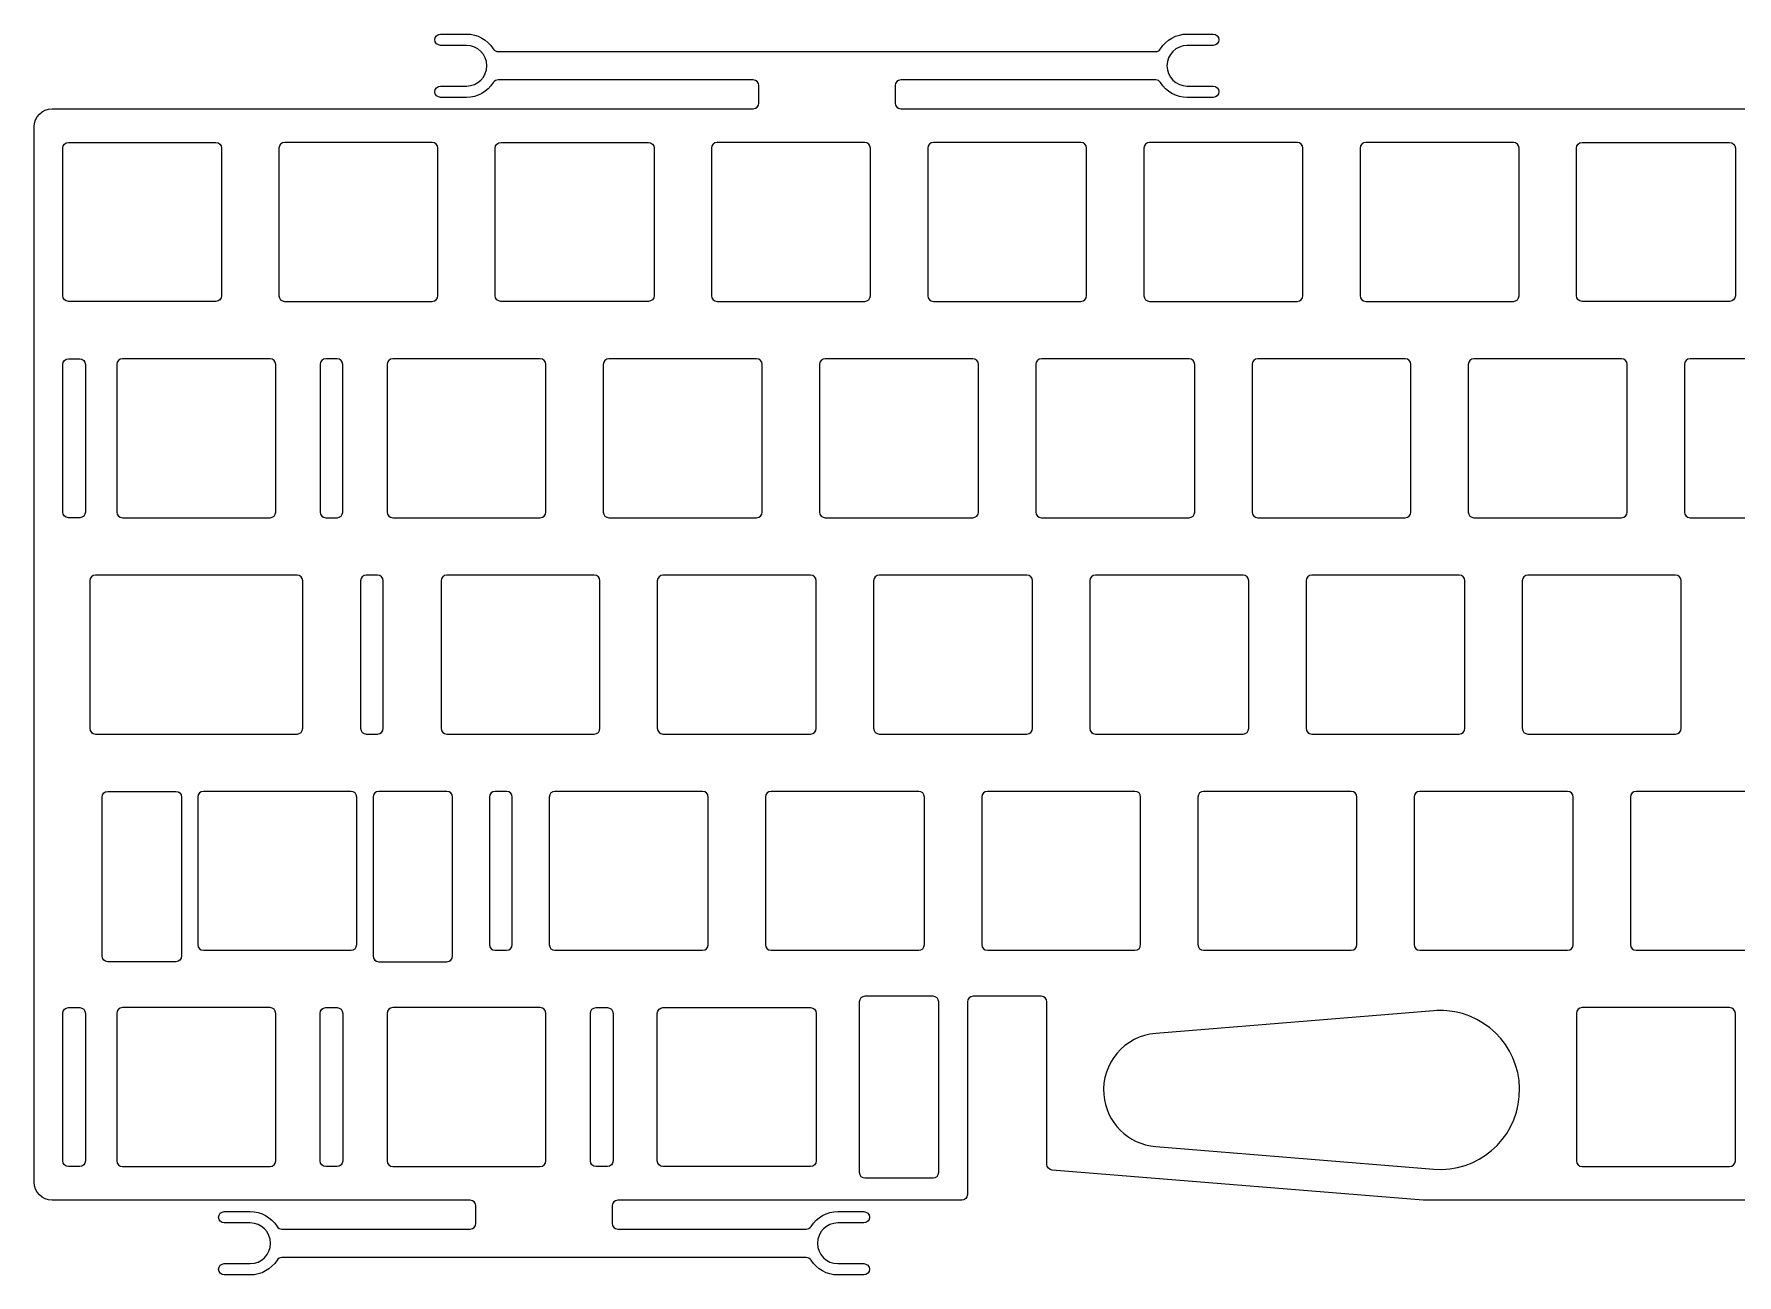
# Model space of a CAD drawing. Header units: millimetres. Extents: x 157 to 443, y 245 to 354.
# Drawn here: x 157.2 to 307.2, y 245.2 to 354.5 of the extents above; entities that cross this region are included whole.
import ezdxf

# ---------------------------------------------------------------- set-up
doc = ezdxf.new("R2010")
doc.units = ezdxf.units.MM
doc.header["$MEASUREMENT"] = 0
doc.layers.get('0').update_dxf_attribs({"lineweight": 0})

msp = doc.modelspace()

# ---------------------------------------------------------------- linework, layer by layer
at = {"color": 18, "lineweight": 25, "true_color": 0x000000}
for points, knots in [([(238.89, 251.8), (239.16, 251.8), (239.39, 252.02), (239.39, 252.3), (239.39, 252.3), (239.39, 269.26), (239.39, 269.26), (239.39, 269.54), (239.61, 269.76), (239.89, 269.76), (239.89, 269.76), (245.89, 269.76), (245.89, 269.76), (246.16, 269.76), (246.39, 269.54), (246.39, 269.26), (246.39, 269.26), (246.39, 254.96), (246.39, 254.96), (246.39, 254.7), (246.59, 254.48), (246.85, 254.46), (246.85, 254.46), (279.54, 251.8), (279.54, 251.8), (279.56, 251.8), (279.57, 251.8), (279.58, 251.8), (279.58, 251.8), (320.49, 251.8), (320.49, 251.8), (320.5, 251.8), (320.52, 251.8), (320.53, 251.8), (320.53, 251.8), (353.23, 254.46), (353.23, 254.46), (353.49, 254.48), (353.69, 254.7), (353.69, 254.96), (353.69, 254.96), (353.69, 269.26), (353.69, 269.26), (353.69, 269.54), (353.91, 269.76), (354.19, 269.76), (354.19, 269.76), (360.19, 269.76), (360.19, 269.76), (360.46, 269.76), (360.69, 269.54), (360.69, 269.26), (360.69, 269.26), (360.69, 252.3), (360.69, 252.3), (360.69, 252.02), (360.91, 251.8), (361.19, 251.8), (361.19, 251.8), (391.48, 251.8), (391.48, 251.8), (391.76, 251.8), (391.98, 251.57), (391.98, 251.3), (391.98, 251.3), (391.98, 249.76), (391.98, 249.76), (391.98, 249.48), (391.76, 249.26), (391.48, 249.26), (391.48, 249.26), (374.89, 249.26), (374.89, 249.26), (374.72, 249.26), (374.56, 249.35), (374.47, 249.49), (373.96, 250.31), (373.06, 250.8), (372.11, 250.8), (372.11, 250.8), (369.82, 250.8), (369.82, 250.8), (369.54, 250.8), (369.32, 250.57), (369.32, 250.3), (369.32, 250.02), (369.54, 249.8), (369.82, 249.8), (369.82, 249.8), (372.11, 249.8), (372.11, 249.8), (373.09, 249.8), (373.89, 249), (373.89, 248.01), (373.89, 247.02), (373.09, 246.22), (372.11, 246.22), (372.11, 246.22), (369.82, 246.22), (369.82, 246.22), (369.54, 246.22), (369.32, 246), (369.32, 245.72), (369.32, 245.45), (369.54, 245.22), (369.82, 245.22), (369.82, 245.22), (372.11, 245.22), (372.11, 245.22), (373.06, 245.22), (373.96, 245.72), (374.47, 246.53), (374.56, 246.67), (374.72, 246.76), (374.89, 246.76), (374.89, 246.76), (421.37, 246.76), (421.37, 246.76), (421.84, 245.82), (422.81, 245.22), (423.86, 245.22), (423.86, 245.22), (426.15, 245.22), (426.15, 245.22), (426.43, 245.22), (426.65, 245.45), (426.65, 245.72), (426.65, 246), (426.43, 246.22), (426.15, 246.22), (426.15, 246.22), (423.86, 246.22), (423.86, 246.22), (422.88, 246.22), (422.07, 247.02), (422.07, 248.01), (422.07, 249), (422.88, 249.8), (423.86, 249.8), (423.86, 249.8), (426.15, 249.8), (426.15, 249.8), (426.43, 249.8), (426.65, 250.02), (426.65, 250.3), (426.65, 250.57), (426.43, 250.8), (426.15, 250.8), (426.15, 250.8), (423.86, 250.8), (423.86, 250.8), (422.81, 250.8), (421.84, 250.2), (421.37, 249.26), (421.37, 249.26), (404.48, 249.26), (404.48, 249.26), (404.21, 249.26), (403.98, 249.48), (403.98, 249.76), (403.98, 249.76), (403.98, 251.3), (403.98, 251.3), (403.98, 251.57), (404.21, 251.8), (404.48, 251.8), (404.48, 251.8), (441.31, 251.8), (441.31, 251.8), (442.2, 251.8), (442.91, 252.51), (442.91, 253.4), (442.91, 253.4), (442.91, 346.32), (442.91, 346.32), (442.91, 347.21), (442.2, 347.92), (441.31, 347.92), (441.31, 347.92), (379.56, 347.92), (379.56, 347.92), (379.29, 347.92), (379.06, 348.15), (379.06, 348.42), (379.06, 348.42), (379.06, 349.96), (379.06, 349.96), (379.06, 350.24), (379.29, 350.46), (379.56, 350.46), (379.56, 350.46), (402.03, 350.46), (402.03, 350.46), (402.2, 350.46), (402.36, 350.37), (402.45, 350.23), (402.96, 349.42), (403.85, 348.92), (404.81, 348.92), (404.81, 348.92), (407.1, 348.92), (407.1, 348.92), (407.38, 348.92), (407.6, 349.15), (407.6, 349.42), (407.6, 349.7), (407.38, 349.92), (407.1, 349.92), (407.1, 349.92), (404.81, 349.92), (404.81, 349.92), (403.83, 349.92), (403.02, 350.72), (403.02, 351.71), (403.02, 352.7), (403.83, 353.5), (404.81, 353.5), (404.81, 353.5), (407.1, 353.5), (407.1, 353.5), (407.38, 353.5), (407.6, 353.72), (407.6, 354), (407.6, 354.27), (407.38, 354.5), (407.1, 354.5), (407.1, 354.5), (404.81, 354.5), (404.81, 354.5), (403.85, 354.5), (402.96, 354.01), (402.45, 353.19), (402.36, 353.05), (402.2, 352.96), (402.03, 352.96), (402.03, 352.96), (344.1, 352.96), (344.1, 352.96), (343.92, 352.96), (343.76, 353.05), (343.67, 353.19), (343.16, 354.01), (342.27, 354.5), (341.31, 354.5), (341.31, 354.5), (339.02, 354.5), (339.02, 354.5), (338.75, 354.5), (338.52, 354.27), (338.52, 354), (338.52, 353.72), (338.75, 353.5), (339.02, 353.5), (339.02, 353.5), (341.31, 353.5), (341.31, 353.5), (342.3, 353.5), (343.1, 352.7), (343.1, 351.71), (343.1, 350.72), (342.3, 349.92), (341.31, 349.92), (341.31, 349.92), (339.02, 349.92), (339.02, 349.92), (338.74, 349.92), (338.52, 349.7), (338.52, 349.42), (338.52, 349.15), (338.74, 348.92), (339.02, 348.92), (339.02, 348.92), (341.31, 348.92), (341.31, 348.92), (342.27, 348.92), (343.16, 349.42), (343.67, 350.23), (343.76, 350.37), (343.92, 350.46), (344.1, 350.46), (344.1, 350.46), (366.56, 350.46), (366.56, 350.46), (366.84, 350.46), (367.06, 350.24), (367.06, 349.96), (367.06, 349.96), (367.06, 348.42), (367.06, 348.42), (367.06, 348.15), (366.84, 347.92), (366.56, 347.92), (366.56, 347.92), (233.51, 347.92), (233.51, 347.92), (233.24, 347.92), (233.01, 348.15), (233.01, 348.42), (233.01, 348.42), (233.01, 349.96), (233.01, 349.96), (233.01, 350.24), (233.24, 350.46), (233.51, 350.46), (233.51, 350.46), (255.98, 350.46), (255.98, 350.46), (256.15, 350.46), (256.31, 350.37), (256.4, 350.23), (256.91, 349.42), (257.8, 348.92), (258.76, 348.92), (258.76, 348.92), (261.05, 348.92), (261.05, 348.92), (261.33, 348.92), (261.55, 349.15), (261.55, 349.42), (261.55, 349.7), (261.33, 349.92), (261.05, 349.92), (261.05, 349.92), (258.76, 349.92), (258.76, 349.92), (257.78, 349.92), (256.97, 350.72), (256.97, 351.71), (256.97, 352.7), (257.78, 353.5), (258.76, 353.5), (258.76, 353.5), (261.05, 353.5), (261.05, 353.5), (261.33, 353.5), (261.55, 353.72), (261.55, 354), (261.55, 354.27), (261.33, 354.5), (261.05, 354.5), (261.05, 354.5), (258.76, 354.5), (258.76, 354.5), (257.8, 354.5), (256.91, 354.01), (256.4, 353.19), (256.31, 353.05), (256.15, 352.96), (255.98, 352.96), (255.98, 352.96), (198.05, 352.96), (198.05, 352.96), (197.87, 352.96), (197.71, 353.05), (197.62, 353.19), (197.11, 354.01), (196.22, 354.5), (195.26, 354.5), (195.26, 354.5), (192.97, 354.5), (192.97, 354.5), (192.7, 354.5), (192.47, 354.27), (192.47, 354), (192.47, 353.72), (192.7, 353.5), (192.97, 353.5), (192.97, 353.5), (195.26, 353.5), (195.26, 353.5), (196.25, 353.5), (197.05, 352.7), (197.05, 351.71), (197.05, 350.72), (196.25, 349.92), (195.26, 349.92), (195.26, 349.92), (192.97, 349.92), (192.97, 349.92), (192.7, 349.92), (192.47, 349.7), (192.47, 349.42), (192.47, 349.15), (192.7, 348.92), (192.97, 348.92), (192.97, 348.92), (195.26, 348.92), (195.26, 348.92), (196.22, 348.92), (197.11, 349.42), (197.62, 350.23), (197.71, 350.37), (197.87, 350.46), (198.05, 350.46), (198.05, 350.46), (220.51, 350.46), (220.51, 350.46), (220.79, 350.46), (221.01, 350.24), (221.01, 349.96), (221.01, 349.96), (221.01, 348.42), (221.01, 348.42), (221.01, 348.15), (220.79, 347.92), (220.51, 347.92), (220.51, 347.92), (158.76, 347.92), (158.76, 347.92), (157.88, 347.92), (157.16, 347.21), (157.16, 346.32), (157.16, 346.32), (157.16, 253.4), (157.16, 253.4), (157.16, 252.51), (157.88, 251.8), (158.76, 251.8), (158.76, 251.8), (195.59, 251.8), (195.59, 251.8), (195.87, 251.8), (196.09, 251.57), (196.09, 251.3), (196.09, 251.3), (196.09, 249.76), (196.09, 249.76), (196.09, 249.48), (195.87, 249.26), (195.59, 249.26), (195.59, 249.26), (179, 249.26), (179, 249.26), (178.82, 249.26), (178.66, 249.35), (178.57, 249.49), (178.06, 250.31), (177.17, 250.8), (176.21, 250.8), (176.21, 250.8), (173.92, 250.8), (173.92, 250.8), (173.65, 250.8), (173.42, 250.57), (173.42, 250.3), (173.42, 250.02), (173.65, 249.8), (173.92, 249.8), (173.92, 249.8), (176.21, 249.8), (176.21, 249.8), (177.2, 249.8), (178, 249), (178, 248.01), (178, 247.02), (177.2, 246.22), (176.21, 246.22), (176.21, 246.22), (173.92, 246.22), (173.92, 246.22), (173.65, 246.22), (173.42, 246), (173.42, 245.72), (173.42, 245.45), (173.65, 245.22), (173.92, 245.22), (173.92, 245.22), (176.21, 245.22), (176.21, 245.22), (177.17, 245.22), (178.06, 245.72), (178.57, 246.53), (178.66, 246.67), (178.82, 246.76), (179, 246.76), (179, 246.76), (225.19, 246.76), (225.19, 246.76), (225.36, 246.76), (225.52, 246.67), (225.61, 246.53), (226.12, 245.72), (227.01, 245.22), (227.97, 245.22), (227.97, 245.22), (230.26, 245.22), (230.26, 245.22), (230.53, 245.22), (230.76, 245.45), (230.76, 245.72), (230.76, 246), (230.53, 246.22), (230.26, 246.22), (230.26, 246.22), (227.97, 246.22), (227.97, 246.22), (226.98, 246.22), (226.18, 247.02), (226.18, 248.01), (226.18, 249), (226.98, 249.8), (227.97, 249.8), (227.97, 249.8), (230.26, 249.8), (230.26, 249.8), (230.53, 249.8), (230.76, 250.02), (230.76, 250.3), (230.76, 250.57), (230.53, 250.8), (230.26, 250.8), (230.26, 250.8), (227.97, 250.8), (227.97, 250.8), (227.01, 250.8), (226.12, 250.31), (225.61, 249.49), (225.52, 249.35), (225.36, 249.26), (225.19, 249.26), (225.19, 249.26), (208.59, 249.26), (208.59, 249.26), (208.31, 249.26), (208.09, 249.48), (208.09, 249.76), (208.09, 249.76), (208.09, 251.3), (208.09, 251.3), (208.09, 251.57), (208.31, 251.8), (208.59, 251.8), (208.59, 251.8), (238.89, 251.8), (238.89, 251.8)], [0, 0, 0, 0, 1, 1, 1, 2, 2, 2, 3, 3, 3, 4, 4, 4, 5, 5, 5, 6, 6, 6, 7, 7, 7, 8, 8, 8, 9, 9, 9, 10, 10, 10, 11, 11, 11, 12, 12, 12, 13, 13, 13, 14, 14, 14, 15, 15, 15, 16, 16, 16, 17, 17, 17, 18, 18, 18, 19, 19, 19, 20, 20, 20, 21, 21, 21, 22, 22, 22, 23, 23, 23, 24, 24, 24, 25, 25, 25, 26, 26, 26, 27, 27, 27, 28, 28, 28, 29, 29, 29, 30, 30, 30, 31, 31, 31, 32, 32, 32, 33, 33, 33, 34, 34, 34, 35, 35, 35, 36, 36, 36, 37, 37, 37, 38, 38, 38, 39, 39, 39, 40, 40, 40, 41, 41, 41, 42, 42, 42, 43, 43, 43, 44, 44, 44, 45, 45, 45, 46, 46, 46, 47, 47, 47, 48, 48, 48, 49, 49, 49, 50, 50, 50, 51, 51, 51, 52, 52, 52, 53, 53, 53, 54, 54, 54, 55, 55, 55, 56, 56, 56, 57, 57, 57, 58, 58, 58, 59, 59, 59, 60, 60, 60, 61, 61, 61, 62, 62, 62, 63, 63, 63, 64, 64, 64, 65, 65, 65, 66, 66, 66, 67, 67, 67, 68, 68, 68, 69, 69, 69, 70, 70, 70, 71, 71, 71, 72, 72, 72, 73, 73, 73, 74, 74, 74, 75, 75, 75, 76, 76, 76, 77, 77, 77, 78, 78, 78, 79, 79, 79, 80, 80, 80, 81, 81, 81, 82, 82, 82, 83, 83, 83, 84, 84, 84, 85, 85, 85, 86, 86, 86, 87, 87, 87, 88, 88, 88, 89, 89, 89, 90, 90, 90, 91, 91, 91, 92, 92, 92, 93, 93, 93, 94, 94, 94, 95, 95, 95, 96, 96, 96, 97, 97, 97, 98, 98, 98, 99, 99, 99, 100, 100, 100, 101, 101, 101, 102, 102, 102, 103, 103, 103, 104, 104, 104, 105, 105, 105, 106, 106, 106, 107, 107, 107, 108, 108, 108, 109, 109, 109, 110, 110, 110, 111, 111, 111, 112, 112, 112, 113, 113, 113, 114, 114, 114, 115, 115, 115, 116, 116, 116, 117, 117, 117, 118, 118, 118, 119, 119, 119, 120, 120, 120, 121, 121, 121, 122, 122, 122, 123, 123, 123, 124, 124, 124, 125, 125, 125, 126, 126, 126, 127, 127, 127, 128, 128, 128, 129, 129, 129, 130, 130, 130, 131, 131, 131, 132, 132, 132, 133, 133, 133, 134, 134, 134, 135, 135, 135, 136, 136, 136, 137, 137, 137, 138, 138, 138, 139, 139, 139, 140, 140, 140, 141, 141, 141, 142, 142, 142, 143, 143, 143, 144, 144, 144, 145, 145, 145, 146, 146, 146, 147, 147, 147, 148, 148, 148, 149, 149, 149, 150, 150, 150, 151, 151, 151, 152, 152, 152, 153, 153, 153, 154, 154, 154, 155, 155, 155, 156, 156, 156, 157, 157, 157, 158, 158, 158, 159, 159, 159, 160, 160, 160, 161, 161, 161, 162, 162, 162, 163, 163, 163, 164, 164, 164, 165, 165, 165, 166, 166, 166, 167, 167, 167, 168, 168, 168, 169, 169, 169, 170, 170, 170, 171, 171, 171, 172, 172, 172, 173, 173, 173, 174, 174, 174, 175, 175, 175, 176, 176, 176, 177, 177, 177, 178, 178, 178, 178]), ([(173.19, 330.96), (173.46, 330.96), (173.69, 331.18), (173.69, 331.46), (173.69, 331.46), (173.69, 344.46), (173.69, 344.46), (173.69, 344.74), (173.46, 344.96), (173.19, 344.96), (173.19, 344.96), (160.19, 344.96), (160.19, 344.96), (159.91, 344.96), (159.69, 344.74), (159.69, 344.46), (159.69, 344.46), (159.69, 331.46), (159.69, 331.46), (159.69, 331.18), (159.91, 330.96), (160.19, 330.96), (160.19, 330.96), (173.19, 330.96), (173.19, 330.96)], [0, 0, 0, 0, 1, 1, 1, 2, 2, 2, 3, 3, 3, 4, 4, 4, 5, 5, 5, 6, 6, 6, 7, 7, 7, 8, 8, 8, 8]), ([(178.74, 331.46), (178.74, 331.46), (178.74, 344.46), (178.74, 344.46), (178.74, 344.74), (178.96, 344.96), (179.24, 344.96), (179.24, 344.96), (192.24, 344.96), (192.24, 344.96), (192.51, 344.96), (192.74, 344.74), (192.74, 344.46), (192.74, 344.46), (192.74, 331.46), (192.74, 331.46), (192.74, 331.18), (192.51, 330.96), (192.24, 330.96), (192.24, 330.96), (179.24, 330.96), (179.24, 330.96), (178.96, 330.96), (178.74, 331.18), (178.74, 331.46)], [0, 0, 0, 0, 1, 1, 1, 2, 2, 2, 3, 3, 3, 4, 4, 4, 5, 5, 5, 6, 6, 6, 7, 7, 7, 8, 8, 8, 8]), ([(211.29, 330.96), (211.56, 330.96), (211.79, 331.18), (211.79, 331.46), (211.79, 331.46), (211.79, 344.46), (211.79, 344.46), (211.79, 344.74), (211.56, 344.96), (211.29, 344.96), (211.29, 344.96), (198.29, 344.96), (198.29, 344.96), (198.01, 344.96), (197.79, 344.74), (197.79, 344.46), (197.79, 344.46), (197.79, 331.46), (197.79, 331.46), (197.79, 331.18), (198.01, 330.96), (198.29, 330.96), (198.29, 330.96), (211.29, 330.96), (211.29, 330.96)], [0, 0, 0, 0, 1, 1, 1, 2, 2, 2, 3, 3, 3, 4, 4, 4, 5, 5, 5, 6, 6, 6, 7, 7, 7, 8, 8, 8, 8]), ([(230.34, 330.96), (230.34, 330.96), (217.34, 330.96), (217.34, 330.96), (217.06, 330.96), (216.84, 331.18), (216.84, 331.46), (216.84, 331.46), (216.84, 344.46), (216.84, 344.46), (216.84, 344.74), (217.06, 344.96), (217.34, 344.96), (217.34, 344.96), (230.34, 344.96), (230.34, 344.96), (230.61, 344.96), (230.84, 344.74), (230.84, 344.46), (230.84, 344.46), (230.84, 331.46), (230.84, 331.46), (230.84, 331.18), (230.61, 330.96), (230.34, 330.96)], [0, 0, 0, 0, 1, 1, 1, 2, 2, 2, 3, 3, 3, 4, 4, 4, 5, 5, 5, 6, 6, 6, 7, 7, 7, 8, 8, 8, 8]), ([(235.89, 331.46), (235.89, 331.46), (235.89, 344.46), (235.89, 344.46), (235.89, 344.74), (236.11, 344.96), (236.39, 344.96), (236.39, 344.96), (249.39, 344.96), (249.39, 344.96), (249.66, 344.96), (249.89, 344.74), (249.89, 344.46), (249.89, 344.46), (249.89, 331.46), (249.89, 331.46), (249.89, 331.18), (249.66, 330.96), (249.39, 330.96), (249.39, 330.96), (236.39, 330.96), (236.39, 330.96), (236.11, 330.96), (235.89, 331.18), (235.89, 331.46)], [0, 0, 0, 0, 1, 1, 1, 2, 2, 2, 3, 3, 3, 4, 4, 4, 5, 5, 5, 6, 6, 6, 7, 7, 7, 8, 8, 8, 8]), ([(254.94, 331.46), (254.94, 331.46), (254.94, 344.46), (254.94, 344.46), (254.94, 344.74), (255.16, 344.96), (255.44, 344.96), (255.44, 344.96), (268.44, 344.96), (268.44, 344.96), (268.71, 344.96), (268.94, 344.74), (268.94, 344.46), (268.94, 344.46), (268.94, 331.46), (268.94, 331.46), (268.94, 331.18), (268.71, 330.96), (268.44, 330.96), (268.44, 330.96), (255.44, 330.96), (255.44, 330.96), (255.16, 330.96), (254.94, 331.18), (254.94, 331.46)], [0, 0, 0, 0, 1, 1, 1, 2, 2, 2, 3, 3, 3, 4, 4, 4, 5, 5, 5, 6, 6, 6, 7, 7, 7, 8, 8, 8, 8]), ([(287.49, 330.96), (287.49, 330.96), (274.49, 330.96), (274.49, 330.96), (274.21, 330.96), (273.99, 331.18), (273.99, 331.46), (273.99, 331.46), (273.99, 344.46), (273.99, 344.46), (273.99, 344.74), (274.21, 344.96), (274.49, 344.96), (274.49, 344.96), (287.49, 344.96), (287.49, 344.96), (287.76, 344.96), (287.99, 344.74), (287.99, 344.46), (287.99, 344.46), (287.99, 331.46), (287.99, 331.46), (287.99, 331.18), (287.76, 330.96), (287.49, 330.96)], [0, 0, 0, 0, 1, 1, 1, 2, 2, 2, 3, 3, 3, 4, 4, 4, 5, 5, 5, 6, 6, 6, 7, 7, 7, 8, 8, 8, 8]), ([(307.04, 344.46), (307.04, 344.74), (306.81, 344.96), (306.54, 344.96), (306.54, 344.96), (293.54, 344.96), (293.54, 344.96), (293.26, 344.96), (293.04, 344.74), (293.04, 344.46), (293.04, 344.46), (293.04, 331.46), (293.04, 331.46), (293.04, 331.18), (293.26, 330.96), (293.54, 330.96), (293.54, 330.96), (306.54, 330.96), (306.54, 330.96), (306.81, 330.96), (307.04, 331.18), (307.04, 331.46), (307.04, 331.46), (307.04, 344.46), (307.04, 344.46)], [0, 0, 0, 0, 1, 1, 1, 2, 2, 2, 3, 3, 3, 4, 4, 4, 5, 5, 5, 6, 6, 6, 7, 7, 7, 8, 8, 8, 8]), ([(160.19, 325.91), (159.91, 325.91), (159.69, 325.69), (159.69, 325.41), (159.69, 325.41), (159.69, 312.41), (159.69, 312.41), (159.69, 312.13), (159.91, 311.91), (160.19, 311.91), (160.19, 311.91), (161.19, 311.91), (161.19, 311.91), (161.46, 311.91), (161.69, 312.13), (161.69, 312.41), (161.69, 312.41), (161.69, 325.41), (161.69, 325.41), (161.69, 325.69), (161.46, 325.91), (161.19, 325.91), (161.19, 325.91), (160.19, 325.91), (160.19, 325.91)], [0, 0, 0, 0, 1, 1, 1, 2, 2, 2, 3, 3, 3, 4, 4, 4, 5, 5, 5, 6, 6, 6, 7, 7, 7, 8, 8, 8, 8]), ([(164.95, 325.91), (164.95, 325.91), (177.95, 325.91), (177.95, 325.91), (178.23, 325.91), (178.45, 325.69), (178.45, 325.41), (178.45, 325.41), (178.45, 312.41), (178.45, 312.41), (178.45, 312.13), (178.23, 311.91), (177.95, 311.91), (177.95, 311.91), (164.95, 311.91), (164.95, 311.91), (164.67, 311.91), (164.45, 312.13), (164.45, 312.41), (164.45, 312.41), (164.45, 325.41), (164.45, 325.41), (164.45, 325.69), (164.67, 325.91), (164.95, 325.91)], [0, 0, 0, 0, 1, 1, 1, 2, 2, 2, 3, 3, 3, 4, 4, 4, 5, 5, 5, 6, 6, 6, 7, 7, 7, 8, 8, 8, 8]), ([(182.36, 312.41), (182.36, 312.41), (182.36, 325.41), (182.36, 325.41), (182.36, 325.69), (182.58, 325.91), (182.86, 325.91), (182.86, 325.91), (183.86, 325.91), (183.86, 325.91), (184.13, 325.91), (184.36, 325.69), (184.36, 325.41), (184.36, 325.41), (184.36, 312.41), (184.36, 312.41), (184.36, 312.13), (184.13, 311.91), (183.86, 311.91), (183.86, 311.91), (182.86, 311.91), (182.86, 311.91), (182.58, 311.91), (182.36, 312.13), (182.36, 312.41)], [0, 0, 0, 0, 1, 1, 1, 2, 2, 2, 3, 3, 3, 4, 4, 4, 5, 5, 5, 6, 6, 6, 7, 7, 7, 8, 8, 8, 8]), ([(201.76, 311.91), (201.76, 311.91), (188.76, 311.91), (188.76, 311.91), (188.49, 311.91), (188.26, 312.13), (188.26, 312.41), (188.26, 312.41), (188.26, 325.41), (188.26, 325.41), (188.26, 325.69), (188.49, 325.91), (188.76, 325.91), (188.76, 325.91), (201.76, 325.91), (201.76, 325.91), (202.04, 325.91), (202.26, 325.69), (202.26, 325.41), (202.26, 325.41), (202.26, 312.41), (202.26, 312.41), (202.26, 312.13), (202.04, 311.91), (201.76, 311.91)], [0, 0, 0, 0, 1, 1, 1, 2, 2, 2, 3, 3, 3, 4, 4, 4, 5, 5, 5, 6, 6, 6, 7, 7, 7, 8, 8, 8, 8]), ([(207.81, 325.91), (207.81, 325.91), (220.81, 325.91), (220.81, 325.91), (221.09, 325.91), (221.31, 325.69), (221.31, 325.41), (221.31, 325.41), (221.31, 312.41), (221.31, 312.41), (221.31, 312.13), (221.09, 311.91), (220.81, 311.91), (220.81, 311.91), (207.81, 311.91), (207.81, 311.91), (207.54, 311.91), (207.31, 312.13), (207.31, 312.41), (207.31, 312.41), (207.31, 325.41), (207.31, 325.41), (207.31, 325.69), (207.54, 325.91), (207.81, 325.91)], [0, 0, 0, 0, 1, 1, 1, 2, 2, 2, 3, 3, 3, 4, 4, 4, 5, 5, 5, 6, 6, 6, 7, 7, 7, 8, 8, 8, 8]), ([(239.86, 311.91), (239.86, 311.91), (226.86, 311.91), (226.86, 311.91), (226.59, 311.91), (226.36, 312.13), (226.36, 312.41), (226.36, 312.41), (226.36, 325.41), (226.36, 325.41), (226.36, 325.69), (226.59, 325.91), (226.86, 325.91), (226.86, 325.91), (239.86, 325.91), (239.86, 325.91), (240.14, 325.91), (240.36, 325.69), (240.36, 325.41), (240.36, 325.41), (240.36, 312.41), (240.36, 312.41), (240.36, 312.13), (240.14, 311.91), (239.86, 311.91)], [0, 0, 0, 0, 1, 1, 1, 2, 2, 2, 3, 3, 3, 4, 4, 4, 5, 5, 5, 6, 6, 6, 7, 7, 7, 8, 8, 8, 8]), ([(245.41, 312.41), (245.41, 312.41), (245.41, 325.41), (245.41, 325.41), (245.41, 325.69), (245.64, 325.91), (245.91, 325.91), (245.91, 325.91), (258.91, 325.91), (258.91, 325.91), (259.19, 325.91), (259.41, 325.69), (259.41, 325.41), (259.41, 325.41), (259.41, 312.41), (259.41, 312.41), (259.41, 312.13), (259.19, 311.91), (258.91, 311.91), (258.91, 311.91), (245.91, 311.91), (245.91, 311.91), (245.64, 311.91), (245.41, 312.13), (245.41, 312.41)], [0, 0, 0, 0, 1, 1, 1, 2, 2, 2, 3, 3, 3, 4, 4, 4, 5, 5, 5, 6, 6, 6, 7, 7, 7, 8, 8, 8, 8]), ([(264.96, 325.91), (264.96, 325.91), (277.96, 325.91), (277.96, 325.91), (278.24, 325.91), (278.46, 325.69), (278.46, 325.41), (278.46, 325.41), (278.46, 312.41), (278.46, 312.41), (278.46, 312.13), (278.24, 311.91), (277.96, 311.91), (277.96, 311.91), (264.96, 311.91), (264.96, 311.91), (264.69, 311.91), (264.46, 312.13), (264.46, 312.41), (264.46, 312.41), (264.46, 325.41), (264.46, 325.41), (264.46, 325.69), (264.69, 325.91), (264.96, 325.91)], [0, 0, 0, 0, 1, 1, 1, 2, 2, 2, 3, 3, 3, 4, 4, 4, 5, 5, 5, 6, 6, 6, 7, 7, 7, 8, 8, 8, 8]), ([(297.51, 325.41), (297.51, 325.41), (297.51, 312.41), (297.51, 312.41), (297.51, 312.13), (297.29, 311.91), (297.01, 311.91), (297.01, 311.91), (284.01, 311.91), (284.01, 311.91), (283.74, 311.91), (283.51, 312.13), (283.51, 312.41), (283.51, 312.41), (283.51, 325.41), (283.51, 325.41), (283.51, 325.69), (283.74, 325.91), (284.01, 325.91), (284.01, 325.91), (297.01, 325.91), (297.01, 325.91), (297.29, 325.91), (297.51, 325.69), (297.51, 325.41)], [0, 0, 0, 0, 1, 1, 1, 2, 2, 2, 3, 3, 3, 4, 4, 4, 5, 5, 5, 6, 6, 6, 7, 7, 7, 8, 8, 8, 8]), ([(316.06, 311.91), (316.06, 311.91), (303.06, 311.91), (303.06, 311.91), (302.79, 311.91), (302.56, 312.13), (302.56, 312.41), (302.56, 312.41), (302.56, 325.41), (302.56, 325.41), (302.56, 325.69), (302.79, 325.91), (303.06, 325.91), (303.06, 325.91), (316.06, 325.91), (316.06, 325.91), (316.34, 325.91), (316.56, 325.69), (316.56, 325.41), (316.56, 325.41), (316.56, 312.41), (316.56, 312.41), (316.56, 312.13), (316.34, 311.91), (316.06, 311.91)], [0, 0, 0, 0, 1, 1, 1, 2, 2, 2, 3, 3, 3, 4, 4, 4, 5, 5, 5, 6, 6, 6, 7, 7, 7, 8, 8, 8, 8]), ([(180.33, 292.86), (180.33, 292.86), (162.57, 292.86), (162.57, 292.86), (162.29, 292.86), (162.07, 293.08), (162.07, 293.36), (162.07, 293.36), (162.07, 306.36), (162.07, 306.36), (162.07, 306.64), (162.29, 306.86), (162.57, 306.86), (162.57, 306.86), (180.33, 306.86), (180.33, 306.86), (180.61, 306.86), (180.83, 306.64), (180.83, 306.36), (180.83, 306.36), (180.83, 293.36), (180.83, 293.36), (180.83, 293.08), (180.61, 292.86), (180.33, 292.86)], [0, 0, 0, 0, 1, 1, 1, 2, 2, 2, 3, 3, 3, 4, 4, 4, 5, 5, 5, 6, 6, 6, 7, 7, 7, 8, 8, 8, 8]), ([(187.93, 306.36), (187.93, 306.36), (187.93, 293.36), (187.93, 293.36), (187.93, 293.08), (187.7, 292.86), (187.43, 292.86), (187.43, 292.86), (186.43, 292.86), (186.43, 292.86), (186.15, 292.86), (185.93, 293.08), (185.93, 293.36), (185.93, 293.36), (185.93, 306.36), (185.93, 306.36), (185.93, 306.64), (186.15, 306.86), (186.43, 306.86), (186.43, 306.86), (187.43, 306.86), (187.43, 306.86), (187.7, 306.86), (187.93, 306.64), (187.93, 306.36)], [0, 0, 0, 0, 1, 1, 1, 2, 2, 2, 3, 3, 3, 4, 4, 4, 5, 5, 5, 6, 6, 6, 7, 7, 7, 8, 8, 8, 8]), ([(193.52, 306.86), (193.52, 306.86), (206.52, 306.86), (206.52, 306.86), (206.8, 306.86), (207.02, 306.64), (207.02, 306.36), (207.02, 306.36), (207.02, 293.36), (207.02, 293.36), (207.02, 293.08), (206.8, 292.86), (206.52, 292.86), (206.52, 292.86), (193.52, 292.86), (193.52, 292.86), (193.25, 292.86), (193.02, 293.08), (193.02, 293.36), (193.02, 293.36), (193.02, 306.36), (193.02, 306.36), (193.02, 306.64), (193.25, 306.86), (193.52, 306.86)], [0, 0, 0, 0, 1, 1, 1, 2, 2, 2, 3, 3, 3, 4, 4, 4, 5, 5, 5, 6, 6, 6, 7, 7, 7, 8, 8, 8, 8]), ([(226.07, 306.36), (226.07, 306.36), (226.07, 293.36), (226.07, 293.36), (226.07, 293.08), (225.85, 292.86), (225.57, 292.86), (225.57, 292.86), (212.57, 292.86), (212.57, 292.86), (212.3, 292.86), (212.07, 293.08), (212.07, 293.36), (212.07, 293.36), (212.07, 306.36), (212.07, 306.36), (212.07, 306.64), (212.3, 306.86), (212.57, 306.86), (212.57, 306.86), (225.57, 306.86), (225.57, 306.86), (225.85, 306.86), (226.07, 306.64), (226.07, 306.36)], [0, 0, 0, 0, 1, 1, 1, 2, 2, 2, 3, 3, 3, 4, 4, 4, 5, 5, 5, 6, 6, 6, 7, 7, 7, 8, 8, 8, 8]), ([(231.62, 306.86), (231.62, 306.86), (244.62, 306.86), (244.62, 306.86), (244.9, 306.86), (245.12, 306.64), (245.12, 306.36), (245.12, 306.36), (245.12, 293.36), (245.12, 293.36), (245.12, 293.08), (244.9, 292.86), (244.62, 292.86), (244.62, 292.86), (231.62, 292.86), (231.62, 292.86), (231.35, 292.86), (231.12, 293.08), (231.12, 293.36), (231.12, 293.36), (231.12, 306.36), (231.12, 306.36), (231.12, 306.64), (231.35, 306.86), (231.62, 306.86)], [0, 0, 0, 0, 1, 1, 1, 2, 2, 2, 3, 3, 3, 4, 4, 4, 5, 5, 5, 6, 6, 6, 7, 7, 7, 8, 8, 8, 8]), ([(263.67, 292.86), (263.67, 292.86), (250.67, 292.86), (250.67, 292.86), (250.4, 292.86), (250.17, 293.08), (250.17, 293.36), (250.17, 293.36), (250.17, 306.36), (250.17, 306.36), (250.17, 306.64), (250.4, 306.86), (250.67, 306.86), (250.67, 306.86), (263.67, 306.86), (263.67, 306.86), (263.95, 306.86), (264.17, 306.64), (264.17, 306.36), (264.17, 306.36), (264.17, 293.36), (264.17, 293.36), (264.17, 293.08), (263.95, 292.86), (263.67, 292.86)], [0, 0, 0, 0, 1, 1, 1, 2, 2, 2, 3, 3, 3, 4, 4, 4, 5, 5, 5, 6, 6, 6, 7, 7, 7, 8, 8, 8, 8]), ([(283.22, 306.36), (283.22, 306.36), (283.22, 293.36), (283.22, 293.36), (283.22, 293.08), (283, 292.86), (282.72, 292.86), (282.72, 292.86), (269.72, 292.86), (269.72, 292.86), (269.45, 292.86), (269.22, 293.08), (269.22, 293.36), (269.22, 293.36), (269.22, 306.36), (269.22, 306.36), (269.22, 306.64), (269.45, 306.86), (269.72, 306.86), (269.72, 306.86), (282.72, 306.86), (282.72, 306.86), (283, 306.86), (283.22, 306.64), (283.22, 306.36)], [0, 0, 0, 0, 1, 1, 1, 2, 2, 2, 3, 3, 3, 4, 4, 4, 5, 5, 5, 6, 6, 6, 7, 7, 7, 8, 8, 8, 8]), ([(302.27, 306.36), (302.27, 306.36), (302.27, 293.36), (302.27, 293.36), (302.27, 293.08), (302.05, 292.86), (301.77, 292.86), (301.77, 292.86), (288.77, 292.86), (288.77, 292.86), (288.5, 292.86), (288.27, 293.08), (288.27, 293.36), (288.27, 293.36), (288.27, 306.36), (288.27, 306.36), (288.27, 306.64), (288.5, 306.86), (288.77, 306.86), (288.77, 306.86), (301.77, 306.86), (301.77, 306.86), (302.05, 306.86), (302.27, 306.64), (302.27, 306.36)], [0, 0, 0, 0, 1, 1, 1, 2, 2, 2, 3, 3, 3, 4, 4, 4, 5, 5, 5, 6, 6, 6, 7, 7, 7, 8, 8, 8, 8]), ([(170.16, 287.31), (170.16, 287.59), (169.93, 287.81), (169.66, 287.81), (169.66, 287.81), (163.66, 287.81), (163.66, 287.81), (163.38, 287.81), (163.16, 287.59), (163.16, 287.31), (163.16, 287.31), (163.16, 273.31), (163.16, 273.31), (163.16, 273.03), (163.38, 272.81), (163.66, 272.81), (163.66, 272.81), (169.66, 272.81), (169.66, 272.81), (169.93, 272.81), (170.16, 273.03), (170.16, 273.31), (170.16, 273.31), (170.16, 287.31), (170.16, 287.31)], [0, 0, 0, 0, 1, 1, 1, 2, 2, 2, 3, 3, 3, 4, 4, 4, 5, 5, 5, 6, 6, 6, 7, 7, 7, 8, 8, 8, 8]), ([(171.59, 274.31), (171.59, 274.31), (171.59, 287.31), (171.59, 287.31), (171.59, 287.59), (171.82, 287.81), (172.09, 287.81), (172.09, 287.81), (185.09, 287.81), (185.09, 287.81), (185.37, 287.81), (185.59, 287.59), (185.59, 287.31), (185.59, 287.31), (185.59, 274.31), (185.59, 274.31), (185.59, 274.03), (185.37, 273.81), (185.09, 273.81), (185.09, 273.81), (172.09, 273.81), (172.09, 273.81), (171.82, 273.81), (171.59, 274.03), (171.59, 274.31)], [0, 0, 0, 0, 1, 1, 1, 2, 2, 2, 3, 3, 3, 4, 4, 4, 5, 5, 5, 6, 6, 6, 7, 7, 7, 8, 8, 8, 8]), ([(187.03, 273.31), (187.03, 273.31), (187.03, 287.31), (187.03, 287.31), (187.03, 287.59), (187.26, 287.81), (187.53, 287.81), (187.53, 287.81), (193.53, 287.81), (193.53, 287.81), (193.81, 287.81), (194.03, 287.59), (194.03, 287.31), (194.03, 287.31), (194.03, 273.31), (194.03, 273.31), (194.03, 273.03), (193.81, 272.81), (193.53, 272.81), (193.53, 272.81), (187.53, 272.81), (187.53, 272.81), (187.26, 272.81), (187.03, 273.03), (187.03, 273.31)], [0, 0, 0, 0, 1, 1, 1, 2, 2, 2, 3, 3, 3, 4, 4, 4, 5, 5, 5, 6, 6, 6, 7, 7, 7, 8, 8, 8, 8]), ([(197.29, 274.31), (197.29, 274.31), (197.29, 287.31), (197.29, 287.31), (197.29, 287.59), (197.51, 287.81), (197.79, 287.81), (197.79, 287.81), (198.79, 287.81), (198.79, 287.81), (199.07, 287.81), (199.29, 287.59), (199.29, 287.31), (199.29, 287.31), (199.29, 274.31), (199.29, 274.31), (199.29, 274.03), (199.07, 273.81), (198.79, 273.81), (198.79, 273.81), (197.79, 273.81), (197.79, 273.81), (197.51, 273.81), (197.29, 274.03), (197.29, 274.31)], [0, 0, 0, 0, 1, 1, 1, 2, 2, 2, 3, 3, 3, 4, 4, 4, 5, 5, 5, 6, 6, 6, 7, 7, 7, 8, 8, 8, 8]), ([(202.55, 274.31), (202.55, 274.31), (202.55, 287.31), (202.55, 287.31), (202.55, 287.59), (202.77, 287.81), (203.05, 287.81), (203.05, 287.81), (216.05, 287.81), (216.05, 287.81), (216.33, 287.81), (216.55, 287.59), (216.55, 287.31), (216.55, 287.31), (216.55, 274.31), (216.55, 274.31), (216.55, 274.03), (216.33, 273.81), (216.05, 273.81), (216.05, 273.81), (203.05, 273.81), (203.05, 273.81), (202.77, 273.81), (202.55, 274.03), (202.55, 274.31)], [0, 0, 0, 0, 1, 1, 1, 2, 2, 2, 3, 3, 3, 4, 4, 4, 5, 5, 5, 6, 6, 6, 7, 7, 7, 8, 8, 8, 8]), ([(235.6, 287.31), (235.6, 287.31), (235.6, 274.31), (235.6, 274.31), (235.6, 274.03), (235.38, 273.81), (235.1, 273.81), (235.1, 273.81), (222.1, 273.81), (222.1, 273.81), (221.82, 273.81), (221.6, 274.03), (221.6, 274.31), (221.6, 274.31), (221.6, 287.31), (221.6, 287.31), (221.6, 287.59), (221.82, 287.81), (222.1, 287.81), (222.1, 287.81), (235.1, 287.81), (235.1, 287.81), (235.38, 287.81), (235.6, 287.59), (235.6, 287.31)], [0, 0, 0, 0, 1, 1, 1, 2, 2, 2, 3, 3, 3, 4, 4, 4, 5, 5, 5, 6, 6, 6, 7, 7, 7, 8, 8, 8, 8]), ([(254.15, 273.81), (254.15, 273.81), (241.15, 273.81), (241.15, 273.81), (240.87, 273.81), (240.65, 274.03), (240.65, 274.31), (240.65, 274.31), (240.65, 287.31), (240.65, 287.31), (240.65, 287.59), (240.87, 287.81), (241.15, 287.81), (241.15, 287.81), (254.15, 287.81), (254.15, 287.81), (254.43, 287.81), (254.65, 287.59), (254.65, 287.31), (254.65, 287.31), (254.65, 274.31), (254.65, 274.31), (254.65, 274.03), (254.43, 273.81), (254.15, 273.81)], [0, 0, 0, 0, 1, 1, 1, 2, 2, 2, 3, 3, 3, 4, 4, 4, 5, 5, 5, 6, 6, 6, 7, 7, 7, 8, 8, 8, 8]), ([(273.7, 287.31), (273.7, 287.31), (273.7, 274.31), (273.7, 274.31), (273.7, 274.03), (273.48, 273.81), (273.2, 273.81), (273.2, 273.81), (260.2, 273.81), (260.2, 273.81), (259.92, 273.81), (259.7, 274.03), (259.7, 274.31), (259.7, 274.31), (259.7, 287.31), (259.7, 287.31), (259.7, 287.59), (259.92, 287.81), (260.2, 287.81), (260.2, 287.81), (273.2, 287.81), (273.2, 287.81), (273.48, 287.81), (273.7, 287.59), (273.7, 287.31)], [0, 0, 0, 0, 1, 1, 1, 2, 2, 2, 3, 3, 3, 4, 4, 4, 5, 5, 5, 6, 6, 6, 7, 7, 7, 8, 8, 8, 8]), ([(292.75, 287.31), (292.75, 287.31), (292.75, 274.31), (292.75, 274.31), (292.75, 274.03), (292.53, 273.81), (292.25, 273.81), (292.25, 273.81), (279.25, 273.81), (279.25, 273.81), (278.97, 273.81), (278.75, 274.03), (278.75, 274.31), (278.75, 274.31), (278.75, 287.31), (278.75, 287.31), (278.75, 287.59), (278.97, 287.81), (279.25, 287.81), (279.25, 287.81), (292.25, 287.81), (292.25, 287.81), (292.53, 287.81), (292.75, 287.59), (292.75, 287.31)], [0, 0, 0, 0, 1, 1, 1, 2, 2, 2, 3, 3, 3, 4, 4, 4, 5, 5, 5, 6, 6, 6, 7, 7, 7, 8, 8, 8, 8]), ([(297.8, 274.31), (297.8, 274.31), (297.8, 287.31), (297.8, 287.31), (297.8, 287.59), (298.02, 287.81), (298.3, 287.81), (298.3, 287.81), (311.3, 287.81), (311.3, 287.81), (311.58, 287.81), (311.8, 287.59), (311.8, 287.31), (311.8, 287.31), (311.8, 274.31), (311.8, 274.31), (311.8, 274.03), (311.58, 273.81), (311.3, 273.81), (311.3, 273.81), (298.3, 273.81), (298.3, 273.81), (298.02, 273.81), (297.8, 274.03), (297.8, 274.31)], [0, 0, 0, 0, 1, 1, 1, 2, 2, 2, 3, 3, 3, 4, 4, 4, 5, 5, 5, 6, 6, 6, 7, 7, 7, 8, 8, 8, 8]), ([(161.69, 268.26), (161.69, 268.54), (161.46, 268.76), (161.19, 268.76), (161.19, 268.76), (160.19, 268.76), (160.19, 268.76), (159.91, 268.76), (159.69, 268.54), (159.69, 268.26), (159.69, 268.26), (159.69, 255.26), (159.69, 255.26), (159.69, 254.98), (159.91, 254.76), (160.19, 254.76), (160.19, 254.76), (161.19, 254.76), (161.19, 254.76), (161.46, 254.76), (161.69, 254.98), (161.69, 255.26), (161.69, 255.26), (161.69, 268.26), (161.69, 268.26)], [0, 0, 0, 0, 1, 1, 1, 2, 2, 2, 3, 3, 3, 4, 4, 4, 5, 5, 5, 6, 6, 6, 7, 7, 7, 8, 8, 8, 8]), ([(177.95, 254.76), (177.95, 254.76), (164.95, 254.76), (164.95, 254.76), (164.67, 254.76), (164.45, 254.98), (164.45, 255.26), (164.45, 255.26), (164.45, 268.26), (164.45, 268.26), (164.45, 268.54), (164.67, 268.76), (164.95, 268.76), (164.95, 268.76), (177.95, 268.76), (177.95, 268.76), (178.23, 268.76), (178.45, 268.54), (178.45, 268.26), (178.45, 268.26), (178.45, 255.26), (178.45, 255.26), (178.45, 254.98), (178.23, 254.76), (177.95, 254.76)], [0, 0, 0, 0, 1, 1, 1, 2, 2, 2, 3, 3, 3, 4, 4, 4, 5, 5, 5, 6, 6, 6, 7, 7, 7, 8, 8, 8, 8]), ([(182.86, 268.76), (182.58, 268.76), (182.36, 268.54), (182.36, 268.26), (182.36, 268.26), (182.36, 255.26), (182.36, 255.26), (182.36, 254.98), (182.58, 254.76), (182.86, 254.76), (182.86, 254.76), (183.86, 254.76), (183.86, 254.76), (184.13, 254.76), (184.36, 254.98), (184.36, 255.26), (184.36, 255.26), (184.36, 268.26), (184.36, 268.26), (184.36, 268.54), (184.13, 268.76), (183.86, 268.76), (183.86, 268.76), (182.86, 268.76), (182.86, 268.76)], [0, 0, 0, 0, 1, 1, 1, 2, 2, 2, 3, 3, 3, 4, 4, 4, 5, 5, 5, 6, 6, 6, 7, 7, 7, 8, 8, 8, 8]), ([(188.26, 255.26), (188.26, 255.26), (188.26, 268.26), (188.26, 268.26), (188.26, 268.54), (188.49, 268.76), (188.76, 268.76), (188.76, 268.76), (201.76, 268.76), (201.76, 268.76), (202.04, 268.76), (202.26, 268.54), (202.26, 268.26), (202.26, 268.26), (202.26, 255.26), (202.26, 255.26), (202.26, 254.98), (202.04, 254.76), (201.76, 254.76), (201.76, 254.76), (188.76, 254.76), (188.76, 254.76), (188.49, 254.76), (188.26, 254.98), (188.26, 255.26)], [0, 0, 0, 0, 1, 1, 1, 2, 2, 2, 3, 3, 3, 4, 4, 4, 5, 5, 5, 6, 6, 6, 7, 7, 7, 8, 8, 8, 8]), ([(206.67, 268.76), (206.39, 268.76), (206.17, 268.54), (206.17, 268.26), (206.17, 268.26), (206.17, 255.26), (206.17, 255.26), (206.17, 254.98), (206.39, 254.76), (206.67, 254.76), (206.67, 254.76), (207.67, 254.76), (207.67, 254.76), (207.94, 254.76), (208.17, 254.98), (208.17, 255.26), (208.17, 255.26), (208.17, 268.26), (208.17, 268.26), (208.17, 268.54), (207.94, 268.76), (207.67, 268.76), (207.67, 268.76), (206.67, 268.76), (206.67, 268.76)], [0, 0, 0, 0, 1, 1, 1, 2, 2, 2, 3, 3, 3, 4, 4, 4, 5, 5, 5, 6, 6, 6, 7, 7, 7, 8, 8, 8, 8]), ([(225.57, 254.76), (225.85, 254.76), (226.07, 254.98), (226.07, 255.26), (226.07, 255.26), (226.07, 268.26), (226.07, 268.26), (226.07, 268.54), (225.85, 268.76), (225.57, 268.76), (225.57, 268.76), (212.57, 268.76), (212.57, 268.76), (212.3, 268.76), (212.07, 268.54), (212.07, 268.26), (212.07, 268.26), (212.07, 255.26), (212.07, 255.26), (212.07, 254.98), (212.3, 254.76), (212.57, 254.76), (212.57, 254.76), (225.57, 254.76), (225.57, 254.76)], [0, 0, 0, 0, 1, 1, 1, 2, 2, 2, 3, 3, 3, 4, 4, 4, 5, 5, 5, 6, 6, 6, 7, 7, 7, 8, 8, 8, 8]), ([(236.36, 253.76), (236.36, 253.76), (230.36, 253.76), (230.36, 253.76), (230.09, 253.76), (229.86, 253.98), (229.86, 254.26), (229.86, 254.26), (229.86, 269.26), (229.86, 269.26), (229.86, 269.54), (230.09, 269.76), (230.36, 269.76), (230.36, 269.76), (236.36, 269.76), (236.36, 269.76), (236.64, 269.76), (236.86, 269.54), (236.86, 269.26), (236.86, 269.26), (236.86, 254.26), (236.86, 254.26), (236.86, 253.98), (236.64, 253.76), (236.36, 253.76)], [0, 0, 0, 0, 1, 1, 1, 2, 2, 2, 3, 3, 3, 4, 4, 4, 5, 5, 5, 6, 6, 6, 7, 7, 7, 8, 8, 8, 8]), ([(293.04, 255.26), (293.04, 255.26), (293.04, 268.26), (293.04, 268.26), (293.04, 268.54), (293.26, 268.76), (293.54, 268.76), (293.54, 268.76), (306.54, 268.76), (306.54, 268.76), (306.81, 268.76), (307.04, 268.54), (307.04, 268.26), (307.04, 268.26), (307.04, 255.26), (307.04, 255.26), (307.04, 254.98), (306.81, 254.76), (306.54, 254.76), (306.54, 254.76), (293.54, 254.76), (293.54, 254.76), (293.26, 254.76), (293.04, 254.98), (293.04, 255.26)], [0, 0, 0, 0, 1, 1, 1, 2, 2, 2, 3, 3, 3, 4, 4, 4, 5, 5, 5, 6, 6, 6, 7, 7, 7, 8, 8, 8, 8]), ([(280.47, 254.53), (280.47, 254.53), (255.98, 256.53), (255.98, 256.53), (253.54, 256.73), (251.6, 258.66), (251.4, 261.11), (251.18, 263.86), (253.23, 266.27), (255.98, 266.49), (255.98, 266.49), (280.47, 268.49), (280.47, 268.49), (280.85, 268.52), (281.23, 268.52), (281.61, 268.49), (285.46, 268.17), (288.33, 264.8), (288.01, 260.94), (287.7, 257.09), (284.32, 254.22), (280.47, 254.53)], [0, 0, 0, 0, 1, 1, 1, 2, 2, 2, 3, 3, 3, 4, 4, 4, 5, 5, 5, 6, 6, 6, 7, 7, 7, 7])]:
    msp.add_open_spline(points, degree=3, knots=knots, dxfattribs=at)

doc.saveas('drawing.dxf')
